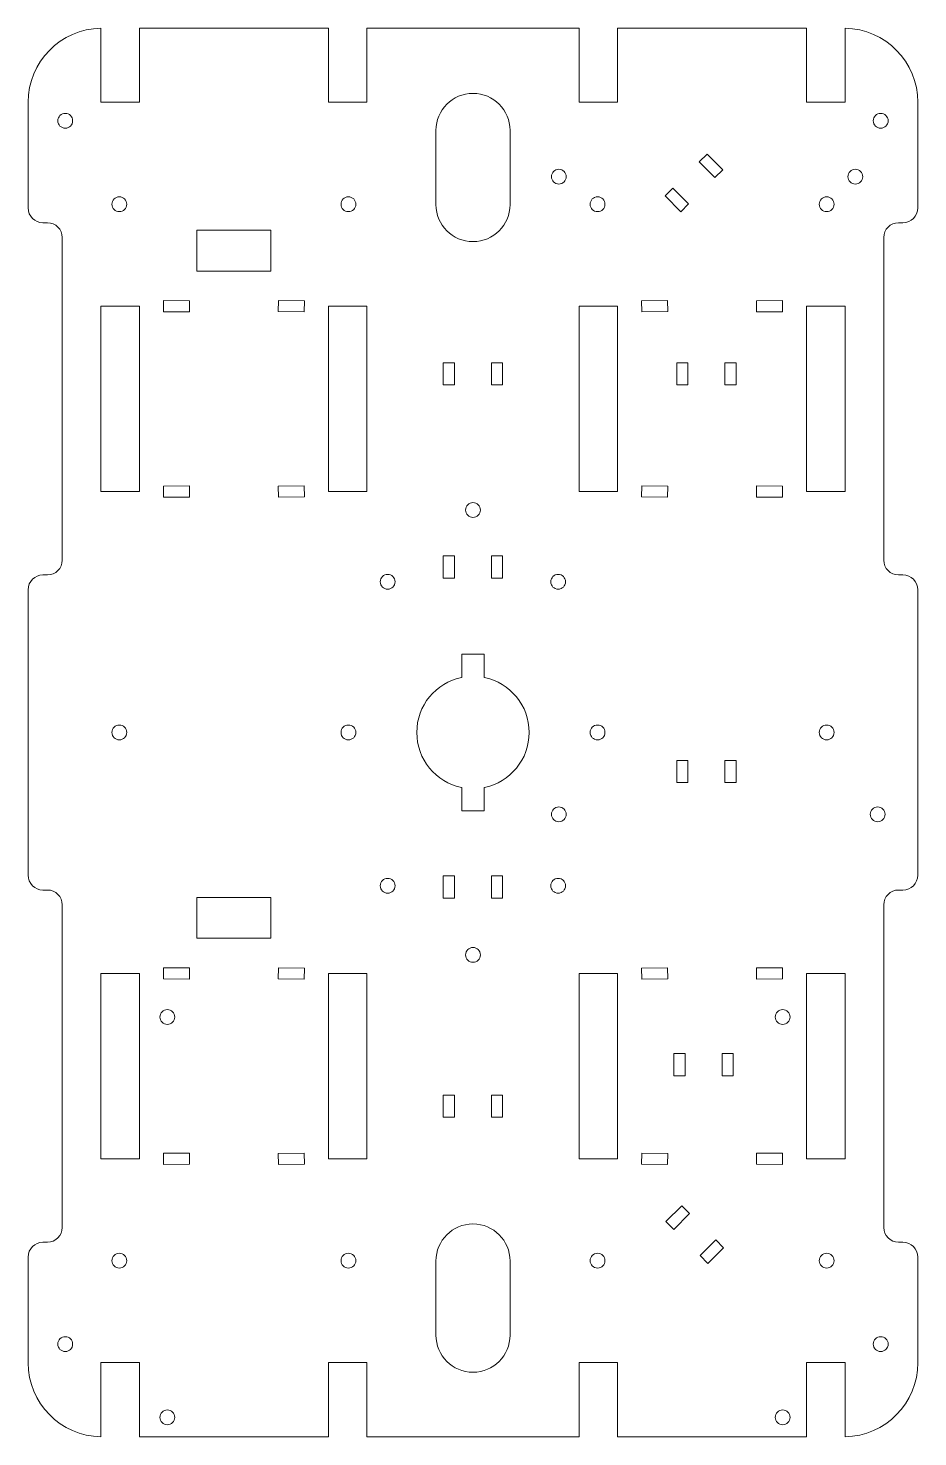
# Model space of a CAD drawing. Header units: millimetres. Extents: x 6.9 to 18.9, y 1.7 to 20.7.
import ezdxf

# ---------------------------------------------------------------- set-up
doc = ezdxf.new("R2010")
doc.units = ezdxf.units.MM

msp = doc.modelspace()

# ---------------------------------------------------------------- linework, layer by layer
at = {"color": 7, "linetype": 'Continuous', "lineweight": 15}
for p, q in [((7.871, 20.698), (7.871, 19.698)), ((8.391, 19.698), (8.391, 20.698)), ((10.941, 20.698), (8.391, 20.698)), ((10.941, 20.698), (10.941, 19.698)), ((11.461, 19.698), (11.461, 20.698)), ((14.321, 20.698), (11.461, 20.698)), ((14.321, 20.698), (14.321, 19.698)), ((14.841, 19.698), (14.841, 20.698)), ((17.391, 20.698), (14.841, 20.698)), ((17.391, 20.698), (17.391, 19.698)), ((17.911, 19.698), (17.911, 20.698)), ((6.891, 19.698), (6.891, 18.273)), ((7.871, 19.698), (8.391, 19.698)), ((10.941, 19.698), (11.461, 19.698)), ((14.321, 19.698), (14.841, 19.698)), ((17.391, 19.698), (17.911, 19.698)), ((18.891, 18.273), (18.891, 19.698)), ((12.391, 19.318), (12.391, 18.318)), ((13.391, 18.318), (13.391, 19.318)), ((16.048, 19), (15.942, 18.894)), ((15.942, 18.894), (16.154, 18.682)), ((16.26, 18.788), (16.048, 19)), ((16.154, 18.682), (16.26, 18.788)), ((15.588, 18.54), (15.482, 18.434)), ((15.482, 18.434), (15.694, 18.222)), ((15.8, 18.328), (15.588, 18.54)), ((15.694, 18.222), (15.8, 18.328)), ((7.151, 18.073), (7.091, 18.073)), ((18.691, 18.073), (18.631, 18.073)), ((7.351, 13.523), (7.351, 17.873)), ((9.166, 17.971), (9.166, 17.421)), ((10.166, 17.971), (9.166, 17.971)), ((10.166, 17.421), (10.166, 17.971)), ((18.431, 17.873), (18.431, 13.523)), ((9.166, 17.421), (10.166, 17.421)), ((8.391, 16.948), (7.871, 16.948)), ((7.871, 16.948), (7.871, 14.448)), ((8.391, 14.448), (8.391, 16.948)), ((8.716, 17.023), (8.716, 16.873)), ((9.066, 17.022), (8.716, 17.023)), ((9.066, 16.872), (9.066, 17.022)), ((10.267, 17.025), (10.265, 16.875)), ((10.617, 17.02), (10.267, 17.025)), ((10.615, 16.87), (10.617, 17.02)), ((11.461, 16.948), (10.941, 16.948)), ((10.941, 16.948), (10.941, 14.448)), ((11.461, 14.448), (11.461, 16.948)), ((14.841, 16.948), (14.321, 16.948)), ((14.321, 16.948), (14.321, 14.448)), ((14.841, 14.448), (14.841, 16.948)), ((15.515, 17.025), (15.165, 17.02)), ((15.165, 17.02), (15.167, 16.87)), ((15.517, 16.875), (15.515, 17.025)), ((17.066, 17.023), (16.716, 17.022)), ((16.716, 17.022), (16.716, 16.872)), ((17.066, 16.873), (17.066, 17.023)), ((17.911, 16.948), (17.391, 16.948)), ((17.391, 16.948), (17.391, 14.448)), ((17.911, 14.448), (17.911, 16.948)), ((8.716, 16.873), (9.066, 16.872)), ((10.265, 16.875), (10.615, 16.87)), ((15.167, 16.87), (15.517, 16.875)), ((16.716, 16.872), (17.066, 16.873)), ((12.64, 16.185), (12.49, 16.185)), ((12.49, 16.185), (12.49, 15.885)), ((12.64, 15.885), (12.64, 16.185)), ((13.29, 16.185), (13.14, 16.185)), ((13.14, 16.185), (13.14, 15.885)), ((13.29, 15.885), (13.29, 16.185)), ((15.79, 16.185), (15.64, 16.185)), ((15.64, 16.185), (15.64, 15.885)), ((15.79, 15.885), (15.79, 16.185)), ((16.44, 16.185), (16.29, 16.185)), ((16.29, 16.185), (16.29, 15.885)), ((16.44, 15.885), (16.44, 16.185)), ((12.49, 15.885), (12.64, 15.885)), ((13.14, 15.885), (13.29, 15.885)), ((15.64, 15.885), (15.79, 15.885)), ((16.29, 15.885), (16.44, 15.885)), ((7.871, 14.448), (8.391, 14.448)), ((9.066, 14.523), (8.716, 14.522)), ((8.716, 14.522), (8.716, 14.372)), ((9.066, 14.373), (9.066, 14.523)), ((10.615, 14.525), (10.265, 14.52)), ((10.265, 14.52), (10.267, 14.37)), ((10.617, 14.375), (10.615, 14.525)), ((10.941, 14.448), (11.461, 14.448)), ((14.321, 14.448), (14.841, 14.448)), ((15.167, 14.525), (15.165, 14.375)), ((15.517, 14.52), (15.167, 14.525)), ((15.515, 14.37), (15.517, 14.52)), ((17.066, 14.522), (16.716, 14.523)), ((16.716, 14.523), (16.716, 14.373)), ((17.066, 14.372), (17.066, 14.522)), ((17.391, 14.448), (17.911, 14.448)), ((8.716, 14.372), (9.066, 14.373)), ((10.267, 14.37), (10.617, 14.375)), ((15.165, 14.375), (15.515, 14.37)), ((16.716, 14.373), (17.066, 14.372)), ((12.64, 13.58), (12.49, 13.58)), ((12.49, 13.58), (12.49, 13.28)), ((12.64, 13.28), (12.64, 13.58)), ((13.29, 13.58), (13.14, 13.58)), ((13.14, 13.58), (13.14, 13.28)), ((13.29, 13.28), (13.29, 13.58)), ((7.091, 13.323), (7.151, 13.323)), ((18.631, 13.323), (18.691, 13.323)), ((6.891, 13.123), (6.891, 9.273)), ((12.49, 13.28), (12.64, 13.28)), ((13.14, 13.28), (13.29, 13.28)), ((18.891, 9.273), (18.891, 13.123)), ((12.741, 12.255), (12.741, 11.94)), ((13.041, 12.255), (12.741, 12.255)), ((13.041, 11.94), (13.041, 12.255)), ((15.79, 10.821), (15.64, 10.821)), ((15.64, 10.821), (15.64, 10.521)), ((15.79, 10.521), (15.79, 10.821)), ((16.44, 10.821), (16.29, 10.821)), ((16.29, 10.821), (16.29, 10.521)), ((16.44, 10.521), (16.44, 10.821)), ((12.741, 10.455), (12.741, 10.14)), ((13.041, 10.14), (13.041, 10.455)), ((15.64, 10.521), (15.79, 10.521)), ((16.29, 10.521), (16.44, 10.521)), ((12.741, 10.14), (13.041, 10.14)), ((12.64, 9.263), (12.49, 9.263)), ((12.49, 9.263), (12.49, 8.963)), ((12.64, 8.963), (12.64, 9.263)), ((13.29, 9.263), (13.14, 9.263)), ((13.14, 9.263), (13.14, 8.963)), ((13.29, 8.963), (13.29, 9.263)), ((7.151, 9.073), (7.091, 9.073)), ((10.166, 8.974), (9.166, 8.974)), ((9.166, 8.974), (9.166, 8.424)), ((10.166, 8.424), (10.166, 8.974)), ((12.49, 8.963), (12.64, 8.963)), ((13.14, 8.963), (13.29, 8.963)), ((18.691, 9.073), (18.631, 9.073)), ((7.351, 4.523), (7.351, 8.873)), ((18.431, 8.873), (18.431, 4.523)), ((9.166, 8.424), (10.166, 8.424)), ((8.716, 8.023), (8.716, 7.873)), ((9.066, 8.022), (8.716, 8.023)), ((9.066, 7.872), (9.066, 8.022)), ((10.267, 8.025), (10.265, 7.875)), ((10.617, 8.02), (10.267, 8.025)), ((10.615, 7.87), (10.617, 8.02)), ((15.515, 8.025), (15.165, 8.02)), ((15.165, 8.02), (15.167, 7.87)), ((15.517, 7.875), (15.515, 8.025)), ((17.066, 8.023), (16.716, 8.022)), ((16.716, 8.022), (16.716, 7.872)), ((17.066, 7.873), (17.066, 8.023)), ((8.391, 7.948), (7.871, 7.948)), ((7.871, 7.948), (7.871, 5.448)), ((8.391, 5.448), (8.391, 7.948)), ((8.716, 7.873), (9.066, 7.872)), ((10.265, 7.875), (10.615, 7.87)), ((11.461, 7.948), (10.941, 7.948)), ((10.941, 7.948), (10.941, 5.448)), ((11.461, 5.448), (11.461, 7.948)), ((14.841, 7.948), (14.321, 7.948)), ((14.321, 7.948), (14.321, 5.448)), ((14.841, 5.448), (14.841, 7.948)), ((15.167, 7.87), (15.517, 7.875)), ((16.716, 7.872), (17.066, 7.873)), ((17.911, 7.948), (17.391, 7.948)), ((17.391, 7.948), (17.391, 5.448)), ((17.911, 5.448), (17.911, 7.948)), ((15.752, 6.866), (15.602, 6.866)), ((15.602, 6.866), (15.602, 6.566)), ((15.752, 6.566), (15.752, 6.866)), ((16.402, 6.866), (16.252, 6.866)), ((16.252, 6.866), (16.252, 6.566)), ((16.402, 6.566), (16.402, 6.866)), ((15.602, 6.566), (15.752, 6.566)), ((16.252, 6.566), (16.402, 6.566)), ((12.641, 6.308), (12.491, 6.308)), ((12.491, 6.308), (12.491, 6.008)), ((12.641, 6.008), (12.641, 6.308)), ((13.291, 6.308), (13.141, 6.308)), ((13.141, 6.308), (13.141, 6.008)), ((13.291, 6.008), (13.291, 6.308)), ((12.491, 6.008), (12.641, 6.008)), ((13.141, 6.008), (13.291, 6.008)), ((9.066, 5.523), (8.716, 5.522)), ((8.716, 5.522), (8.716, 5.372)), ((9.066, 5.373), (9.066, 5.523)), ((10.615, 5.525), (10.265, 5.52)), ((10.265, 5.52), (10.267, 5.37)), ((10.617, 5.375), (10.615, 5.525)), ((15.167, 5.525), (15.165, 5.375)), ((15.517, 5.52), (15.167, 5.525)), ((15.515, 5.37), (15.517, 5.52)), ((17.066, 5.522), (16.716, 5.523)), ((16.716, 5.523), (16.716, 5.373)), ((17.066, 5.372), (17.066, 5.522)), ((7.871, 5.448), (8.391, 5.448)), ((8.716, 5.372), (9.066, 5.373)), ((10.267, 5.37), (10.617, 5.375)), ((10.941, 5.448), (11.461, 5.448)), ((14.321, 5.448), (14.841, 5.448)), ((15.165, 5.375), (15.515, 5.37)), ((16.716, 5.373), (17.066, 5.372)), ((17.391, 5.448), (17.911, 5.448)), ((15.707, 4.814), (15.494, 4.602)), ((15.813, 4.708), (15.707, 4.814)), ((15.494, 4.602), (15.6, 4.496)), ((15.6, 4.496), (15.813, 4.708)), ((7.091, 4.323), (7.151, 4.323)), ((16.166, 4.354), (15.954, 4.142)), ((16.06, 4.036), (16.272, 4.248)), ((16.272, 4.248), (16.166, 4.354)), ((18.631, 4.323), (18.691, 4.323)), ((6.891, 4.123), (6.891, 2.697)), ((12.391, 4.069), (12.391, 3.069)), ((13.391, 3.069), (13.391, 4.069)), ((15.954, 4.142), (16.06, 4.036)), ((18.891, 2.697), (18.891, 4.123)), ((8.391, 2.698), (7.871, 2.698)), ((7.871, 2.698), (7.871, 1.698)), ((8.391, 1.698), (8.391, 2.698)), ((11.461, 2.698), (10.941, 2.698)), ((10.941, 2.698), (10.941, 1.698)), ((11.461, 1.698), (11.461, 2.698)), ((14.841, 2.698), (14.321, 2.698)), ((14.321, 2.698), (14.321, 1.698)), ((14.841, 1.698), (14.841, 2.698)), ((17.911, 2.698), (17.391, 2.698)), ((17.391, 2.698), (17.391, 1.698)), ((17.911, 1.698), (17.911, 2.698)), ((8.391, 1.698), (10.941, 1.698)), ((11.461, 1.698), (14.321, 1.698)), ((14.841, 1.698), (17.391, 1.698))]:
    msp.add_line(p, q, dxfattribs=at)
for centre in [(7.391, 19.448), (18.391, 19.448), (14.049, 18.694), (18.049, 18.694), (8.121, 18.323), (11.211, 18.323), (14.571, 18.323), (17.661, 18.323), (12.891, 14.198), (11.74, 13.23), (14.04, 13.23), (8.121, 11.198), (11.211, 11.198), (14.571, 11.198), (17.661, 11.198), (14.049, 10.094), (18.349, 10.094), (11.74, 9.13), (14.04, 9.13), (12.891, 8.198), (8.768, 7.36), (17.068, 7.36), (8.121, 4.073), (11.211, 4.073), (14.571, 4.073), (17.661, 4.073), (7.391, 2.948), (18.391, 2.948), (8.768, 1.96), (17.068, 1.96)]:
    msp.add_circle(centre, 0.1, dxfattribs=at)
for centre, radius, start, end in [((7.891, 19.698), 1, 91.146, 180), ((17.891, 19.698), 1, 0, 88.854), ((12.891, 19.318), 0.5, 0, 180), ((7.091, 18.273), 0.2, 180, 270), ((12.891, 18.318), 0.5, 180, 0), ((18.691, 18.273), 0.2, 270, 0), ((7.151, 17.873), 0.2, 0, 90), ((18.631, 17.873), 0.2, 90, 180), ((7.151, 13.523), 0.2, 270, 0), ((18.631, 13.523), 0.2, 180, 270), ((7.091, 13.123), 0.2, 90, 180), ((18.691, 13.123), 0.2, 0, 90), ((12.891, 11.198), 0.758, 101.4212, 258.5788), ((12.891, 11.198), 0.758, 281.4212, 78.5788), ((7.091, 9.273), 0.2, 180, 270), ((18.691, 9.273), 0.2, 270, 0), ((7.151, 8.873), 0.2, 0, 90), ((18.631, 8.873), 0.2, 90, 180), ((12.891, 4.069), 0.5, 0, 180), ((7.151, 4.523), 0.2, 270, 0), ((18.631, 4.523), 0.2, 180, 270), ((7.091, 4.123), 0.2, 90, 180), ((18.691, 4.123), 0.2, 0, 90), ((12.891, 3.069), 0.5, 180, 0), ((7.891, 2.697), 1, 180, 268.854), ((17.891, 2.697), 1, 271.146, 0)]:
    msp.add_arc(centre, radius, start, end, dxfattribs=at)

doc.saveas('drawing.dxf')
